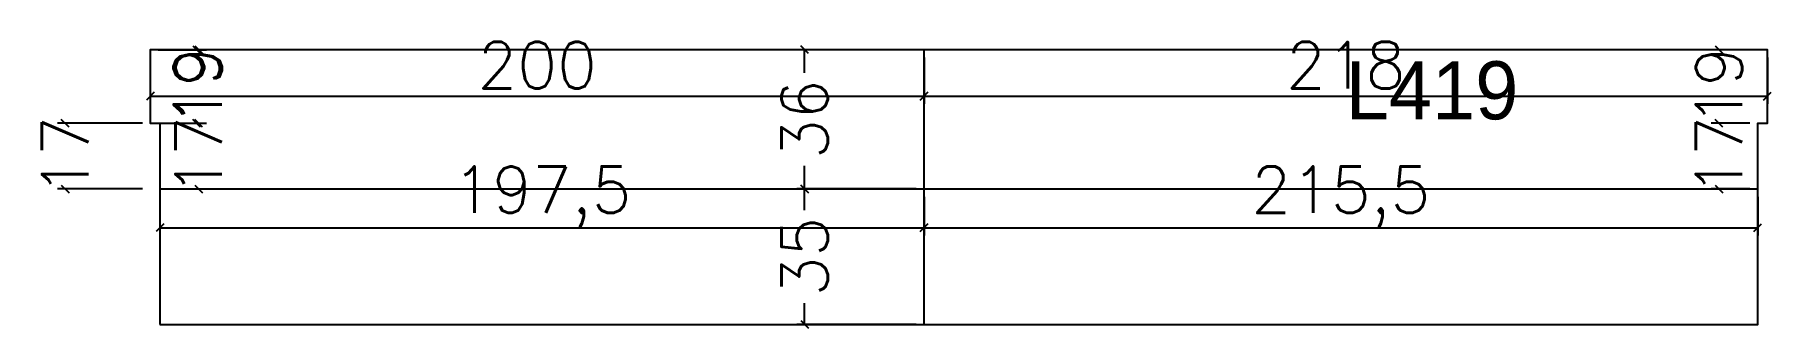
# Model space of a CAD drawing. Extents: x 3275 to 3723, y 1499 to 1575.
import ezdxf

# ---------------------------------------------------------------- set-up
doc = ezdxf.new("R2010")
doc.units = 0
for name, color, linetype in [('COTA', 241, 'Continuous'), ('NOMENCLATURA', 7, 'Continuous'), ('PAINEIS', 6, 'Continuous')]:
    doc.layers.add(name, color=color, linetype=linetype)
doc.styles.add('Romans', font='romans.shx', dxfattribs={"height": 12})
doc.dimstyles.new('cotas', dxfattribs={"dimtxt": 9, "dimasz": 2, "dimexe": 2, "dimexo": 2, "dimgap": 2, "dimtad": 1, "dimdec": 1, "dimzin": 12, "dimtxsty": 'Romans', "dimblk": 'OBLIQUE', "dimcen": 2.5, "dimclrd": 4, "dimclre": 4, "dimclrt": 240, "dimazin": 3, "dimtfac": 1, "dimtmove": 0, "dimatfit": 3})

# ---------------------------------------------------------------- blocks, each defined once
blk = doc.blocks.new('_OBLIQUE')
at = {"color": 0, "linetype": 'BYBLOCK'}
blk.add_line((-0.5, -0.5), (0.5, 0.5), dxfattribs=at)

msp = doc.modelspace()

# ---------------------------------------------------------------- linework, layer by layer
at = {"layer": 'PAINEIS'}
for p, q in [((3504.47, 1500.1), (3504.47, 1571)), ((3306.97, 1535), (3719.97, 1535))]:
    msp.add_line(p, q, dxfattribs=at)
msp.add_lwpolyline([(3306.97, 1500), (3719.97, 1500), (3719.97, 1552), (3722.47, 1552), (3722.47, 1571), (3304.47, 1571), (3304.47, 1552), (3306.97, 1552)], close=True, dxfattribs=at)

# ---------------------------------------------------------------- texts
at = {"layer": 'NOMENCLATURA'}
msp.add_text('L419', height=15, dxfattribs=at).set_placement((3613.47, 1553))

# ---------------------------------------------------------------- dimensions: what is measured, and where the dimension line sits
at = {"layer": 'COTA'}
for base, p1, p2, text in [((3304.47, 1559), (3304.47, 1571), (3504.47, 1571), '200'), ((3504.47, 1559), (3504.47, 1571), (3722.47, 1571), '218')]:
    msp.add_linear_dim(base=base, p1=p1, p2=p2, text=text, dimstyle='cotas', dxfattribs=at).render()
for base, p1, p2, location, text in [((3316.47, 1571), (3304.47, 1571), (3304.47, 1552), (3316.47, 1561.5), '19'), ((3316.97, 1571), (3306.97, 1571), (3306.97, 1552), (3316.97, 1561.5), '19'), ((3709.97, 1571), (3719.97, 1571), (3719.97, 1552), (3709.97, 1561.5), '19'), ((3282.47, 1535), (3304.47, 1535), (3304.47, 1552), (3282.47, 1543.5), '17'), ((3316.97, 1535), (3306.97, 1535), (3306.97, 1552), (3316.97, 1543.5), '17'), ((3709.97, 1535), (3719.97, 1535), (3719.97, 1552), (3709.97, 1543.5), '17')]:
    msp.add_linear_dim(base=base, p1=p1, p2=p2, angle=90, location=location, text=text, dimstyle='cotas', override={"dimtmove": 2}, dxfattribs=at).render()
for base, p1, p2, location in [((3473.61, 1535), (3504.47, 1535), (3504.47, 1571), (3473.61, 1553)), ((3473.61, 1500), (3504.47, 1500), (3504.47, 1535), (3473.61, 1517.5))]:
    msp.add_linear_dim(base=base, p1=p1, p2=p2, angle=90, location=location, dimstyle='cotas', override={"dimtmove": 2}, dxfattribs=at).render()
for base, p1, p2 in [((3306.97, 1525), (3306.97, 1535), (3504.47, 1535)), ((3504.47, 1525), (3504.47, 1535), (3719.97, 1535))]:
    msp.add_linear_dim(base=base, p1=p1, p2=p2, dimstyle='cotas', dxfattribs=at).render()

doc.saveas('drawing.dxf')
